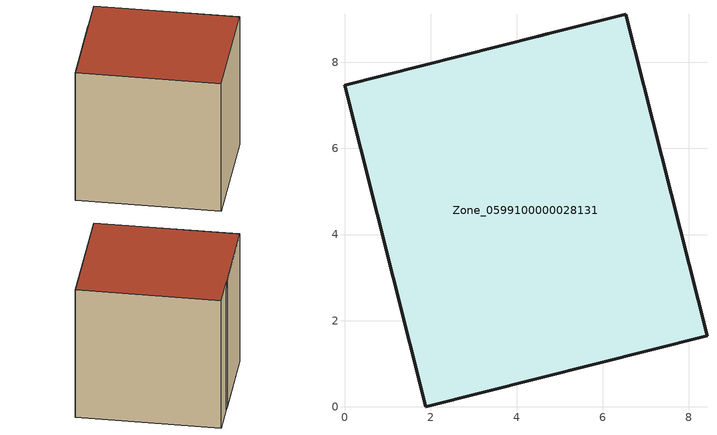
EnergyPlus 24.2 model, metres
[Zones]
Zone_0599100000028131
 floor ground (C_G): 0,7.47 4.5,8.61 4.72,8.66 6.53,9.12 8.42,1.65 1.89,0 z0
 wall outside (C_F): 1.89,0 8.42,1.65 6.53,9.12 4.72,8.66 4.5,8.61 0,7.47 1.89,0 z0:7.8
 roof outside (C_R): 4.5,8.61 0,7.47 1.89,0 8.42,1.65 6.53,9.12 4.72,8.66 z7.8
[BUILDING]
Pand.0599100000028131: North Axis=0; Terrain=City; Loads Convergence Tolerance Value=0.04; Temperature Convergence Tolerance Value=0.4; Solar Distribution=FullExterior; Maximum Number of Warmup Days=25; Minimum Number of Warmup Days=1
[Site:Location]
Rotterdam.The.Hague.AP_ZH_NLD Design_Conditions: Latitude=51.96; Longitude=4.45; Time Zone=1; Elevation=-4.5
[SITE:GROUNDTEMPERATURE:BUILDINGSURFACE]
18, 18, 18, 18, 18, 18, 18, 18, 18, 18, 18, 18
[MATERIAL] Thermal Absorptance=0.9; Solar Absorptance=0.7; Visible Absorptance=0.7
Name | Roughness | Thickness | Conductivity | Density | Specific Heat
G.TC.1965-1974 | MediumSmooth | 0.15 | 0.882353 | 540 | 1210
F.TC.1965-1974 | Rough | 0.3 | 0.697674 | 1920 | 840
R.TC.1965-1974 | MediumRough | 0.2 | 0.232558 | 1500 | 1000
[CONSTRUCTION]
C_G: G.TC.1965-1974
C_F: F.TC.1965-1974
C_R: R.TC.1965-1974
[ZONE]
Zone_0599100000028131: Type=1; Multiplier=1; Ceiling Height=Autocalculate; Volume=Autocalculate; Floor Area=autocalculate; Part of Total Floor Area=Yes
[ZONEINFILTRATION:DESIGNFLOWRATE]
Infil_Zone_0599100000028131: Zone or ZoneList or Space or SpaceList=Zone_0599100000028131; Schedule=AlwaysOn; Design Flow Rate Calculation Method=Flow/Area; Flow Rate per Floor Area=0.003; Constant Term Coefficient=1; Temperature Term Coefficient=0; Velocity Term Coefficient=0; Velocity Squared Term Coefficient=0
[HVACTEMPLATE:ZONE:IDEALLOADSAIRSYSTEM]
Zone_0599100000028131: Maximum Heating Supply Air Temperature=50; Minimum Cooling Supply Air Temperature=13; Maximum Heating Supply Air Humidity Ratio=0.0156; Minimum Cooling Supply Air Humidity Ratio=0.0077; Heating Limit=NoLimit; Cooling Limit=NoLimit; Dehumidification Control Type=ConstantSensibleHeatRatio; Cooling Sensible Heat Ratio=0.7; Dehumidification Setpoint=60; Humidification Control Type=None; Humidification Setpoint=30; Outdoor Air Method=None; Outdoor Air Flow Rate per Person=0.00944; Outdoor Air Flow Rate per Zone Floor Area=0; Outdoor Air Flow Rate per Zone=0; Demand Controlled Ventilation Type=None; Outdoor Air Economizer Type=NoEconomizer; Heat Recovery Type=None; Sensible Heat Recovery Effectiveness=0.7; Latent Heat Recovery Effectiveness=0.65
[ZONECONTROL:THERMOSTAT]
ThermostatControl_Zone_0599100000028131: Zone or ZoneList=Zone_0599100000028131; Control Type Schedule=DualSetpointControlType; Control 1=Thermostat_Zone_0599100000028131; Temperature Difference Between Cutout And Setpoint=0
[THERMOSTATSETPOINT:DUALSETPOINT]
Thermostat_Zone_0599100000028131: Heating Setpoint Temperature Schedule=HeatingSetpoint_Zone_0599100000028131; Cooling Setpoint Temperature Schedule=CoolingSetpoint_Zone_0599100000028131
[SCHEDULE:COMPACT]
HeatingSetpoint_Zone_0599100000028131: Through: 12/31, For: AllDays, Until: 24:00, 21
CoolingSetpoint_Zone_0599100000028131: Through: 12/31, For: AllDays, Until: 24:00, 24
DualSetpointControlType: Through: 12/31, For: AllDays, Until: 24:00, 4
AlwaysOn: Through: 12/31, For: AllDays, Until: 24:00, 1
